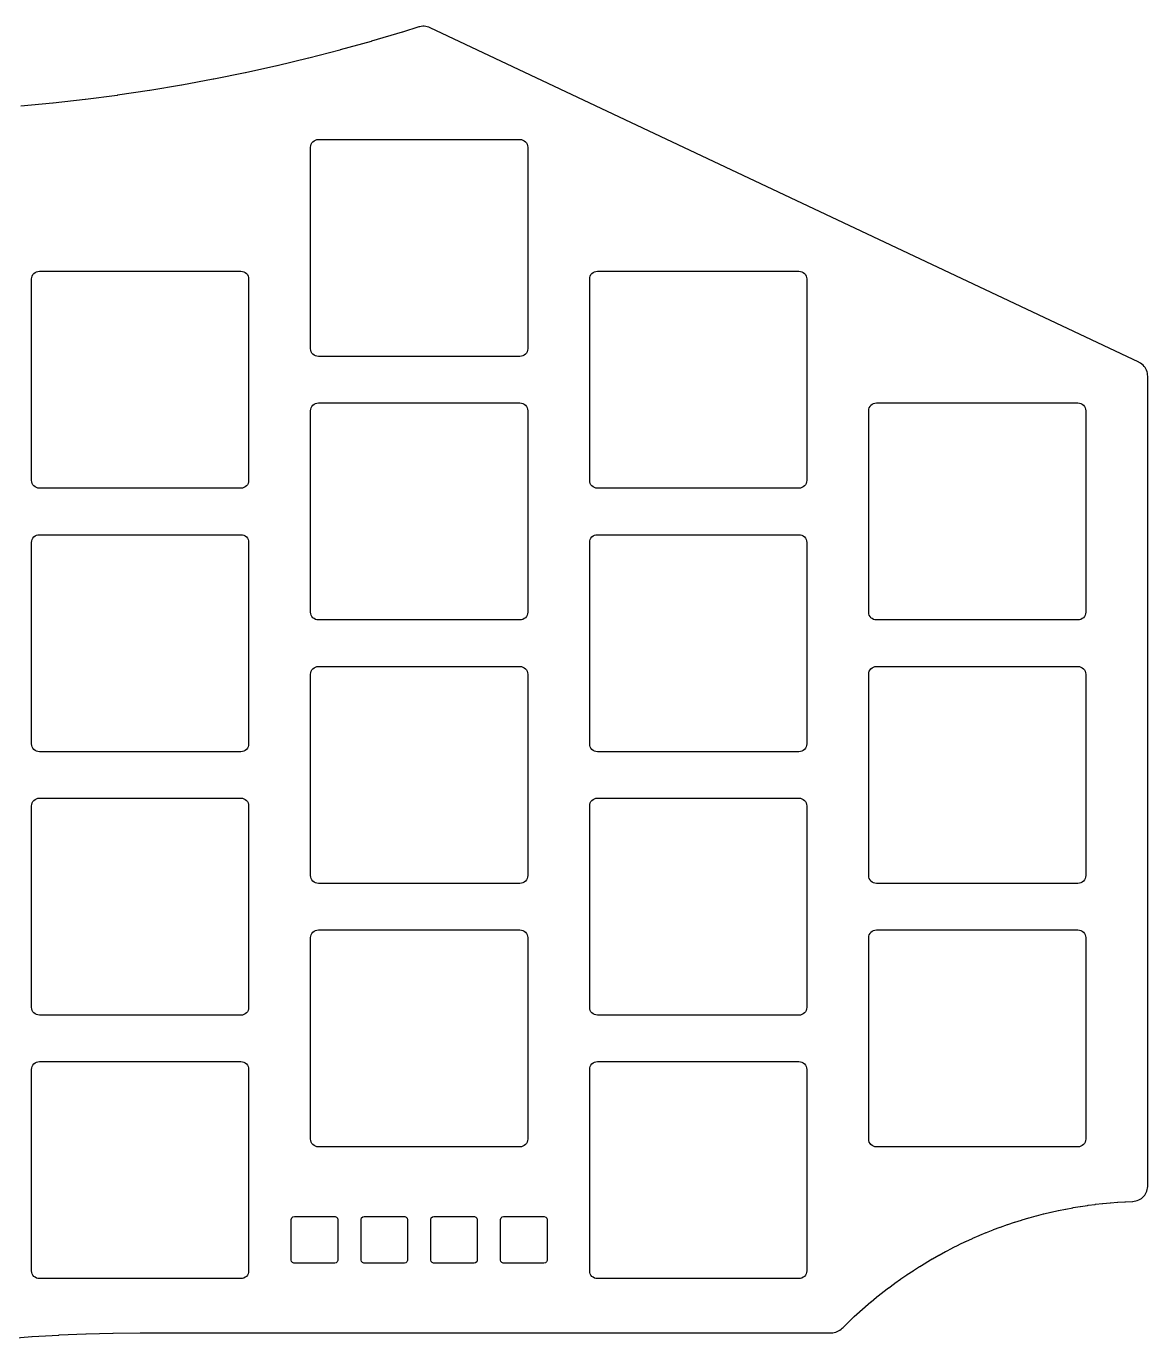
# Model space of a CAD drawing. Header units: millimetres. Extents: x -15 to 121, y -73 to 30.
# Drawn here: x 49 to 121.4, y -54.8 to 29.8 of the extents above; entities that cross this region are included whole.
import ezdxf

# ---------------------------------------------------------------- set-up
doc = ezdxf.new("R2010")
doc.units = ezdxf.units.MM
for name, color, linetype in [('Polyline', 7, 'CONTINUOUS'), ('Polyline001', 7, 'CONTINUOUS'), ('Polyline002', 7, 'CONTINUOUS'), ('Polyline003', 7, 'CONTINUOUS'), ('Polyline004', 7, 'CONTINUOUS'), ('Polyline005', 7, 'CONTINUOUS'), ('Polyline007', 7, 'CONTINUOUS'), ('Polyline008', 7, 'CONTINUOUS'), ('Polyline009', 7, 'CONTINUOUS'), ('Polyline010', 7, 'CONTINUOUS'), ('Polyline012', 7, 'CONTINUOUS'), ('Polyline013', 7, 'CONTINUOUS'), ('Polyline014', 7, 'CONTINUOUS'), ('Polyline015', 7, 'CONTINUOUS'), ('Polyline017', 7, 'CONTINUOUS'), ('Polyline018', 7, 'CONTINUOUS'), ('Polyline020', 7, 'CONTINUOUS'), ('Polyline021', 7, 'CONTINUOUS'), ('Polyline023', 7, 'CONTINUOUS'), ('Polyline024', 7, 'CONTINUOUS')]:
    doc.layers.add(name, color=color, linetype=linetype)

msp = doc.modelspace()

# ---------------------------------------------------------------- linework, layer by layer
at = {"layer": 'Polyline'}
for p, q in [((74.338, 29.794), (73.285, 29.462)), ((74.385, 29.807), (74.338, 29.794)), ((74.482, 29.828), (74.385, 29.807)), ((74.582, 29.838), (74.482, 29.828)), ((74.681, 29.839), (74.582, 29.838)), ((74.781, 29.83), (74.681, 29.839)), ((74.878, 29.811), (74.781, 29.83)), ((74.974, 29.782), (74.878, 29.811)), ((75.066, 29.744), (74.974, 29.782)), ((120.779, 8.158), (75.066, 29.744)), ((71.252, 28.859), (69.259, 28.307)), ((71.277, 28.867), (71.252, 28.859)), ((73.26, 29.454), (71.277, 28.867)), ((73.285, 29.462), (73.26, 29.454)), ((69.234, 28.3), (67.232, 27.782)), ((69.259, 28.307), (69.234, 28.3)), ((65.17, 27.287), (63.15, 26.839)), ((65.195, 27.293), (65.17, 27.287)), ((67.206, 27.776), (65.195, 27.293)), ((67.232, 27.782), (67.206, 27.776)), ((61.073, 26.417), (59.039, 26.04)), ((61.098, 26.422), (61.073, 26.417)), ((63.125, 26.834), (61.098, 26.422)), ((63.15, 26.839), (63.125, 26.834)), ((56.948, 25.69), (54.902, 25.384)), ((56.973, 25.694), (56.948, 25.69)), ((59.013, 26.035), (56.973, 25.694)), ((59.039, 26.04), (59.013, 26.035)), ((50.719, 24.87), (48.66, 24.672)), ((50.745, 24.873), (50.719, 24.87)), ((52.8, 25.107), (50.745, 24.873)), ((52.826, 25.11), (52.8, 25.107)), ((54.876, 25.38), (52.826, 25.11)), ((54.902, 25.384), (54.876, 25.38)), ((120.808, 8.143), (120.779, 8.158)), ((120.895, 8.093), (120.808, 8.143)), ((120.976, 8.035), (120.895, 8.093)), ((121.05, 7.969), (120.976, 8.035)), ((121.118, 7.896), (121.05, 7.969)), ((121.178, 7.817), (121.118, 7.896)), ((121.23, 7.732), (121.178, 7.817)), ((121.273, 7.642), (121.23, 7.732)), ((121.308, 7.548), (121.273, 7.642)), ((121.332, 7.452), (121.308, 7.548)), ((121.347, 7.353), (121.332, 7.452)), ((121.352, 7.253), (121.347, 7.353)), ((121.352, -44.985), (121.352, 7.253)), ((120.944, -45.791), (121.021, -45.728)), ((121.021, -45.728), (121.092, -45.657)), ((121.092, -45.657), (121.155, -45.58)), ((121.155, -45.58), (121.211, -45.497)), ((121.211, -45.497), (121.257, -45.409)), ((121.257, -45.409), (121.295, -45.317)), ((121.295, -45.317), (121.324, -45.222)), ((121.324, -45.222), (121.343, -45.124)), ((121.343, -45.124), (121.352, -45.025)), ((121.352, -45.025), (121.352, -44.985)), ((115.116, -46.676), (115.564, -46.577)), ((115.564, -46.577), (115.589, -46.572)), ((115.589, -46.572), (116.039, -46.48)), ((116.039, -46.48), (116.064, -46.475)), ((116.064, -46.475), (116.515, -46.391)), ((116.515, -46.391), (116.541, -46.387)), ((116.541, -46.387), (116.993, -46.311)), ((116.993, -46.311), (117.019, -46.307)), ((117.019, -46.307), (117.473, -46.239)), ((117.473, -46.239), (117.499, -46.236)), ((117.499, -46.236), (117.954, -46.176)), ((117.954, -46.176), (117.98, -46.173)), ((117.98, -46.173), (118.436, -46.121)), ((118.436, -46.121), (118.461, -46.118)), ((118.461, -46.118), (118.918, -46.074)), ((118.918, -46.074), (118.944, -46.072)), ((118.944, -46.072), (119.402, -46.036)), ((119.402, -46.036), (119.427, -46.034)), ((119.427, -46.034), (119.885, -46.006)), ((119.885, -46.006), (119.911, -46.005)), ((119.911, -46.005), (120.37, -45.985)), ((120.37, -45.985), (120.387, -45.984)), ((120.387, -45.984), (120.486, -45.975)), ((120.486, -45.975), (120.584, -45.957)), ((120.584, -45.957), (120.68, -45.929)), ((120.68, -45.929), (120.773, -45.892)), ((120.773, -45.892), (120.861, -45.846)), ((120.861, -45.846), (120.944, -45.791)), ((112.32, -47.476), (112.755, -47.331)), ((112.755, -47.331), (112.78, -47.323)), ((112.78, -47.323), (113.217, -47.185)), ((113.217, -47.185), (113.242, -47.177)), ((113.242, -47.177), (113.682, -47.047)), ((113.682, -47.047), (113.708, -47.04)), ((113.708, -47.04), (114.15, -46.917)), ((114.15, -46.917), (114.175, -46.91)), ((114.175, -46.91), (114.619, -46.796)), ((114.619, -46.796), (114.644, -46.789)), ((114.644, -46.789), (115.09, -46.682)), ((115.09, -46.682), (115.116, -46.676)), ((110.065, -48.363), (110.486, -48.181)), ((110.486, -48.181), (110.51, -48.17)), ((110.51, -48.17), (110.934, -47.995)), ((110.934, -47.995), (110.958, -47.985)), ((110.958, -47.985), (111.384, -47.817)), ((111.384, -47.817), (111.409, -47.807)), ((111.409, -47.807), (111.839, -47.647)), ((111.839, -47.647), (111.863, -47.638)), ((111.863, -47.638), (112.295, -47.485)), ((112.295, -47.485), (112.32, -47.476)), ((108.322, -49.213), (108.728, -49.001)), ((108.728, -49.001), (108.752, -48.989)), ((108.752, -48.989), (109.162, -48.784)), ((109.162, -48.784), (109.186, -48.773)), ((109.186, -48.773), (109.6, -48.576)), ((109.6, -48.576), (109.624, -48.564)), ((109.624, -48.564), (110.041, -48.374)), ((110.041, -48.374), (110.065, -48.363)), ((106.643, -50.181), (107.033, -49.942)), ((107.033, -49.942), (107.055, -49.928)), ((107.055, -49.928), (107.451, -49.696)), ((107.451, -49.696), (107.473, -49.682)), ((107.473, -49.682), (107.873, -49.457)), ((107.873, -49.457), (107.895, -49.444)), ((107.895, -49.444), (108.299, -49.225)), ((108.299, -49.225), (108.322, -49.213)), ((105.429, -50.983), (105.807, -50.724)), ((105.807, -50.724), (105.829, -50.709)), ((105.829, -50.709), (106.211, -50.456)), ((106.211, -50.456), (106.234, -50.442)), ((106.234, -50.442), (106.62, -50.195)), ((106.62, -50.195), (106.643, -50.181)), ((104.259, -51.848), (104.624, -51.569)), ((104.624, -51.569), (104.645, -51.553)), ((104.645, -51.553), (105.013, -51.28)), ((105.013, -51.28), (105.035, -51.265)), ((105.035, -51.265), (105.408, -50.999)), ((105.408, -50.999), (105.429, -50.983)), ((103.137, -52.773), (103.486, -52.475)), ((103.486, -52.475), (103.506, -52.458)), ((103.506, -52.458), (103.859, -52.166)), ((103.859, -52.166), (103.88, -52.15)), ((103.88, -52.15), (104.239, -51.864)), ((104.239, -51.864), (104.259, -51.848)), ((102.416, -53.421), (102.754, -53.111)), ((102.754, -53.111), (102.774, -53.094)), ((102.774, -53.094), (103.118, -52.79)), ((103.118, -52.79), (103.137, -52.773)), ((101.576, -54.233), (101.646, -54.168)), ((101.646, -54.168), (101.7, -54.113)), ((101.7, -54.113), (101.718, -54.094)), ((101.718, -54.094), (102.046, -53.773)), ((102.046, -53.773), (102.064, -53.755)), ((102.064, -53.755), (102.397, -53.439)), ((102.397, -53.439), (102.416, -53.421)), ((47.65, -54.847), (49.363, -54.712)), ((49.363, -54.712), (49.39, -54.71)), ((49.39, -54.71), (51.105, -54.605)), ((51.105, -54.605), (51.132, -54.604)), ((51.132, -54.604), (52.849, -54.529)), ((52.849, -54.529), (52.875, -54.528)), ((52.875, -54.528), (54.594, -54.483)), ((54.594, -54.483), (54.62, -54.482)), ((54.62, -54.482), (56.345, -54.467)), ((56.345, -54.467), (56.359, -54.467)), ((56.359, -54.467), (100.932, -54.467)), ((100.932, -54.467), (101.032, -54.462)), ((101.032, -54.462), (101.131, -54.447)), ((101.131, -54.447), (101.228, -54.423)), ((101.228, -54.423), (101.321, -54.389)), ((101.321, -54.389), (101.411, -54.345)), ((101.411, -54.345), (101.496, -54.293)), ((101.496, -54.293), (101.576, -54.233))]:
    msp.add_line(p, q, dxfattribs=at)
at = {"layer": 'Polyline001'}
for p, q in [((67.352, 22.033), (67.362, 22.13)), ((67.352, 9.033), (67.352, 22.033)), ((67.362, 22.13), (67.39, 22.224)), ((67.39, 22.224), (67.436, 22.311)), ((67.436, 22.311), (67.498, 22.386)), ((67.498, 22.386), (67.574, 22.449)), ((67.574, 22.449), (67.661, 22.495)), ((67.661, 22.495), (67.755, 22.523)), ((67.755, 22.523), (67.852, 22.533)), ((67.852, 22.533), (80.852, 22.533)), ((80.852, 22.533), (80.95, 22.523)), ((80.95, 22.523), (81.043, 22.495)), ((81.043, 22.495), (81.13, 22.449)), ((81.13, 22.449), (81.206, 22.386)), ((81.206, 22.386), (81.268, 22.311)), ((81.268, 22.311), (81.314, 22.224)), ((81.314, 22.224), (81.342, 22.13)), ((81.342, 22.13), (81.352, 22.033)), ((81.352, 22.033), (81.352, 9.033)), ((67.362, 8.935), (67.352, 9.033)), ((67.39, 8.842), (67.362, 8.935)), ((67.436, 8.755), (67.39, 8.842)), ((67.499, 8.679), (67.436, 8.755)), ((67.574, 8.617), (67.499, 8.679)), ((67.661, 8.571), (67.574, 8.617)), ((67.755, 8.543), (67.661, 8.571)), ((67.852, 8.533), (67.755, 8.543)), ((80.852, 8.533), (67.852, 8.533)), ((80.95, 8.542), (80.852, 8.533)), ((81.043, 8.571), (80.95, 8.542)), ((81.13, 8.617), (81.043, 8.571)), ((81.206, 8.679), (81.13, 8.617)), ((81.268, 8.755), (81.206, 8.679)), ((81.314, 8.842), (81.268, 8.755)), ((81.342, 8.935), (81.314, 8.842)), ((81.352, 9.033), (81.342, 8.935))]:
    msp.add_line(p, q, dxfattribs=at)
at = {"layer": 'Polyline002'}
for p, q in [((85.352, 13.533), (85.362, 13.63)), ((85.362, 13.63), (85.39, 13.724)), ((85.39, 13.724), (85.436, 13.811)), ((85.436, 13.811), (85.499, 13.886)), ((85.499, 13.886), (85.574, 13.949)), ((85.574, 13.949), (85.661, 13.995)), ((85.661, 13.995), (85.754, 14.023)), ((85.754, 14.023), (85.852, 14.033)), ((85.852, 14.033), (98.852, 14.033)), ((98.852, 14.033), (98.95, 14.023)), ((98.95, 14.023), (99.043, 13.995)), ((99.043, 13.995), (99.13, 13.949)), ((99.13, 13.949), (99.206, 13.886)), ((99.206, 13.886), (99.268, 13.811)), ((99.268, 13.811), (99.314, 13.724)), ((99.314, 13.724), (99.342, 13.63)), ((99.342, 13.63), (99.352, 13.533)), ((85.352, 0.533), (85.352, 13.533)), ((99.352, 13.533), (99.352, 0.533)), ((85.362, 0.435), (85.352, 0.533)), ((85.39, 0.342), (85.362, 0.435)), ((85.436, 0.255), (85.39, 0.342)), ((85.499, 0.179), (85.436, 0.255)), ((85.574, 0.117), (85.499, 0.179)), ((85.661, 0.071), (85.574, 0.117)), ((85.754, 0.042), (85.661, 0.071)), ((85.852, 0.033), (85.754, 0.042)), ((98.852, 0.033), (85.852, 0.033)), ((98.95, 0.043), (98.852, 0.033)), ((99.043, 0.071), (98.95, 0.043)), ((99.13, 0.117), (99.043, 0.071)), ((99.206, 0.179), (99.13, 0.117)), ((99.268, 0.255), (99.206, 0.179)), ((99.314, 0.342), (99.268, 0.255)), ((99.342, 0.435), (99.314, 0.342)), ((99.352, 0.533), (99.342, 0.435))]:
    msp.add_line(p, q, dxfattribs=at)
at = {"layer": 'Polyline003'}
for p, q in [((103.352, 5.033), (103.362, 5.13)), ((103.362, 5.13), (103.39, 5.224)), ((103.39, 5.224), (103.436, 5.311)), ((103.436, 5.311), (103.499, 5.386)), ((103.499, 5.386), (103.574, 5.449)), ((103.574, 5.449), (103.661, 5.495)), ((103.661, 5.495), (103.754, 5.523)), ((103.754, 5.523), (103.852, 5.533)), ((103.852, 5.533), (116.852, 5.533)), ((116.852, 5.533), (116.95, 5.523)), ((116.95, 5.523), (117.043, 5.495)), ((117.043, 5.495), (117.13, 5.449)), ((117.13, 5.449), (117.206, 5.386)), ((117.206, 5.386), (117.267, 5.311)), ((117.267, 5.311), (117.314, 5.224)), ((117.314, 5.224), (117.342, 5.131)), ((117.342, 5.131), (117.352, 5.033)), ((103.352, -7.967), (103.352, 5.033)), ((117.352, 5.033), (117.352, -7.967)), ((103.362, -8.065), (103.352, -7.967)), ((103.39, -8.158), (103.362, -8.065)), ((103.437, -8.245), (103.39, -8.158)), ((103.498, -8.321), (103.437, -8.245)), ((103.575, -8.383), (103.498, -8.321)), ((103.661, -8.429), (103.575, -8.383)), ((103.754, -8.457), (103.661, -8.429)), ((103.852, -8.467), (103.754, -8.457)), ((116.852, -8.467), (103.852, -8.467)), ((116.95, -8.458), (116.852, -8.467)), ((117.044, -8.429), (116.95, -8.458)), ((117.129, -8.383), (117.044, -8.429)), ((117.205, -8.321), (117.129, -8.383)), ((117.268, -8.245), (117.205, -8.321)), ((117.314, -8.158), (117.268, -8.245)), ((117.342, -8.065), (117.314, -8.158)), ((117.352, -7.967), (117.342, -8.065))]:
    msp.add_line(p, q, dxfattribs=at)
at = {"layer": 'Polyline004'}
for p, q in [((49.352, 13.533), (49.362, 13.63)), ((49.362, 13.63), (49.39, 13.724)), ((49.39, 13.724), (49.436, 13.811)), ((49.436, 13.811), (49.498, 13.886)), ((49.498, 13.886), (49.574, 13.949)), ((49.574, 13.949), (49.661, 13.995)), ((49.661, 13.995), (49.755, 14.023)), ((49.755, 14.023), (49.852, 14.033)), ((49.852, 14.033), (62.852, 14.033)), ((62.852, 14.033), (62.95, 14.023)), ((62.95, 14.023), (63.043, 13.995)), ((63.043, 13.995), (63.13, 13.949)), ((63.13, 13.949), (63.206, 13.886)), ((63.206, 13.886), (63.268, 13.811)), ((63.268, 13.811), (63.314, 13.724)), ((63.314, 13.724), (63.342, 13.63)), ((63.342, 13.63), (63.352, 13.533)), ((49.352, 0.533), (49.352, 13.533)), ((63.352, 13.533), (63.352, 0.533)), ((49.362, 0.435), (49.352, 0.533)), ((49.39, 0.342), (49.362, 0.435)), ((49.436, 0.255), (49.39, 0.342)), ((49.499, 0.179), (49.436, 0.255)), ((49.574, 0.117), (49.499, 0.179)), ((49.661, 0.071), (49.574, 0.117)), ((49.755, 0.043), (49.661, 0.071)), ((49.852, 0.033), (49.755, 0.043)), ((62.852, 0.033), (49.852, 0.033)), ((62.95, 0.042), (62.852, 0.033)), ((63.043, 0.071), (62.95, 0.042)), ((63.13, 0.117), (63.043, 0.071)), ((63.206, 0.179), (63.13, 0.117)), ((63.268, 0.255), (63.206, 0.179)), ((63.314, 0.342), (63.268, 0.255)), ((63.342, 0.435), (63.314, 0.342)), ((63.352, 0.533), (63.342, 0.435))]:
    msp.add_line(p, q, dxfattribs=at)
at = {"layer": 'Polyline005'}
for p, q in [((67.352, 5.033), (67.362, 5.13)), ((67.362, 5.13), (67.39, 5.224)), ((67.39, 5.224), (67.436, 5.311)), ((67.436, 5.311), (67.498, 5.386)), ((67.498, 5.386), (67.574, 5.449)), ((67.574, 5.449), (67.661, 5.495)), ((67.661, 5.495), (67.754, 5.523)), ((67.754, 5.523), (67.852, 5.533)), ((67.852, 5.533), (80.852, 5.533)), ((80.852, 5.533), (80.95, 5.523)), ((80.95, 5.523), (81.043, 5.495)), ((81.043, 5.495), (81.13, 5.449)), ((81.13, 5.449), (81.206, 5.386)), ((81.206, 5.386), (81.268, 5.311)), ((81.268, 5.311), (81.314, 5.224)), ((81.314, 5.224), (81.342, 5.13)), ((81.342, 5.13), (81.352, 5.033)), ((67.352, -7.967), (67.352, 5.033)), ((81.352, 5.033), (81.352, -7.967)), ((67.362, -8.065), (67.352, -7.967)), ((67.39, -8.158), (67.362, -8.065)), ((67.436, -8.245), (67.39, -8.158)), ((67.499, -8.321), (67.436, -8.245)), ((67.574, -8.383), (67.499, -8.321)), ((67.661, -8.429), (67.574, -8.383)), ((67.755, -8.458), (67.661, -8.429)), ((67.852, -8.467), (67.755, -8.458)), ((80.852, -8.467), (67.852, -8.467)), ((80.95, -8.457), (80.852, -8.467)), ((81.043, -8.429), (80.95, -8.457)), ((81.13, -8.383), (81.043, -8.429)), ((81.206, -8.321), (81.13, -8.383)), ((81.268, -8.245), (81.206, -8.321)), ((81.314, -8.159), (81.268, -8.245)), ((81.342, -8.065), (81.314, -8.159)), ((81.352, -7.967), (81.342, -8.065))]:
    msp.add_line(p, q, dxfattribs=at)
at = {"layer": 'Polyline007'}
for p, q in [((85.352, -3.467), (85.362, -3.37)), ((85.362, -3.37), (85.39, -3.276)), ((85.39, -3.276), (85.436, -3.189)), ((85.436, -3.189), (85.499, -3.114)), ((85.499, -3.114), (85.574, -3.051)), ((85.574, -3.051), (85.661, -3.005)), ((85.661, -3.005), (85.754, -2.977)), ((85.754, -2.977), (85.852, -2.967)), ((85.852, -2.967), (98.852, -2.967)), ((98.852, -2.967), (98.95, -2.977)), ((98.95, -2.977), (99.043, -3.005)), ((99.043, -3.005), (99.13, -3.051)), ((99.13, -3.051), (99.206, -3.114)), ((99.206, -3.114), (99.268, -3.189)), ((99.268, -3.189), (99.314, -3.276)), ((99.314, -3.276), (99.343, -3.37)), ((99.343, -3.37), (99.352, -3.467)), ((85.352, -16.467), (85.352, -3.467)), ((99.352, -3.467), (99.352, -16.467)), ((85.362, -16.565), (85.352, -16.467)), ((85.39, -16.658), (85.362, -16.565)), ((85.436, -16.745), (85.39, -16.658)), ((85.498, -16.821), (85.436, -16.745)), ((85.574, -16.883), (85.498, -16.821)), ((85.661, -16.929), (85.574, -16.883)), ((85.754, -16.958), (85.661, -16.929)), ((99.043, -16.929), (98.95, -16.958)), ((99.13, -16.883), (99.043, -16.929)), ((99.206, -16.821), (99.13, -16.883)), ((99.268, -16.745), (99.206, -16.821)), ((99.314, -16.658), (99.268, -16.745)), ((99.343, -16.565), (99.314, -16.658)), ((99.352, -16.467), (99.343, -16.565)), ((85.852, -16.967), (85.754, -16.958)), ((98.852, -16.967), (85.852, -16.967)), ((98.95, -16.958), (98.852, -16.967))]:
    msp.add_line(p, q, dxfattribs=at)
at = {"layer": 'Polyline008'}
for p, q in [((103.362, -11.87), (103.39, -11.776)), ((103.39, -11.776), (103.436, -11.689)), ((103.436, -11.689), (103.499, -11.614)), ((103.499, -11.614), (103.574, -11.551)), ((103.574, -11.551), (103.66, -11.505)), ((103.66, -11.505), (103.755, -11.477)), ((103.755, -11.477), (103.852, -11.467)), ((103.852, -11.467), (116.852, -11.467)), ((116.852, -11.467), (116.95, -11.477)), ((116.95, -11.477), (117.043, -11.505)), ((117.043, -11.505), (117.129, -11.551)), ((117.129, -11.551), (117.206, -11.614)), ((117.206, -11.614), (117.267, -11.689)), ((117.267, -11.689), (117.314, -11.776)), ((117.314, -11.776), (117.342, -11.87)), ((103.352, -11.967), (103.362, -11.87)), ((103.352, -24.967), (103.352, -11.967)), ((117.342, -11.87), (117.352, -11.967)), ((117.352, -11.967), (117.352, -24.967)), ((103.362, -25.065), (103.352, -24.967)), ((103.39, -25.159), (103.362, -25.065)), ((103.437, -25.245), (103.39, -25.159)), ((103.498, -25.321), (103.437, -25.245)), ((103.575, -25.383), (103.498, -25.321)), ((103.661, -25.429), (103.575, -25.383)), ((117.13, -25.383), (117.044, -25.429)), ((117.205, -25.321), (117.13, -25.383)), ((117.268, -25.245), (117.205, -25.321)), ((117.314, -25.158), (117.268, -25.245)), ((117.342, -25.065), (117.314, -25.158)), ((117.352, -24.967), (117.342, -25.065)), ((103.754, -25.458), (103.661, -25.429)), ((103.852, -25.467), (103.754, -25.458)), ((116.852, -25.467), (103.852, -25.467)), ((116.95, -25.458), (116.852, -25.467)), ((117.044, -25.429), (116.95, -25.458))]:
    msp.add_line(p, q, dxfattribs=at)
at = {"layer": 'Polyline009'}
for p, q in [((49.352, -3.467), (49.362, -3.37)), ((49.362, -3.37), (49.39, -3.276)), ((49.39, -3.276), (49.436, -3.189)), ((49.436, -3.189), (49.498, -3.114)), ((49.498, -3.114), (49.574, -3.051)), ((49.574, -3.051), (49.661, -3.005)), ((49.661, -3.005), (49.754, -2.977)), ((49.754, -2.977), (49.852, -2.967)), ((49.852, -2.967), (62.852, -2.967)), ((62.852, -2.967), (62.95, -2.977)), ((62.95, -2.977), (63.043, -3.005)), ((63.043, -3.005), (63.13, -3.051)), ((63.13, -3.051), (63.206, -3.114)), ((63.206, -3.114), (63.268, -3.189)), ((63.268, -3.189), (63.314, -3.276)), ((63.314, -3.276), (63.342, -3.37)), ((63.342, -3.37), (63.352, -3.467)), ((49.352, -16.467), (49.352, -3.467)), ((63.352, -3.467), (63.352, -16.467)), ((49.362, -16.565), (49.352, -16.467)), ((49.39, -16.658), (49.362, -16.565)), ((49.436, -16.745), (49.39, -16.658)), ((49.499, -16.821), (49.436, -16.745)), ((49.574, -16.883), (49.499, -16.821)), ((49.661, -16.929), (49.574, -16.883)), ((49.755, -16.958), (49.661, -16.929)), ((63.043, -16.929), (62.95, -16.958)), ((63.13, -16.883), (63.043, -16.929)), ((63.206, -16.821), (63.13, -16.883)), ((63.268, -16.745), (63.206, -16.821)), ((63.314, -16.658), (63.268, -16.745)), ((63.342, -16.565), (63.314, -16.658)), ((63.352, -16.467), (63.342, -16.565)), ((49.852, -16.967), (49.755, -16.958)), ((62.852, -16.967), (49.852, -16.967)), ((62.95, -16.958), (62.852, -16.967))]:
    msp.add_line(p, q, dxfattribs=at)
at = {"layer": 'Polyline010'}
for p, q in [((67.362, -11.87), (67.39, -11.776)), ((67.39, -11.776), (67.436, -11.689)), ((67.436, -11.689), (67.499, -11.614)), ((67.499, -11.614), (67.574, -11.551)), ((67.574, -11.551), (67.661, -11.505)), ((67.661, -11.505), (67.754, -11.477)), ((67.754, -11.477), (67.852, -11.467)), ((67.852, -11.467), (80.852, -11.467)), ((80.852, -11.467), (80.95, -11.477)), ((80.95, -11.477), (81.043, -11.505)), ((81.043, -11.505), (81.13, -11.551)), ((81.13, -11.551), (81.206, -11.614)), ((81.206, -11.614), (81.268, -11.689)), ((81.268, -11.689), (81.314, -11.776)), ((81.314, -11.776), (81.342, -11.87)), ((67.352, -11.967), (67.362, -11.87)), ((67.352, -24.967), (67.352, -11.967)), ((81.342, -11.87), (81.352, -11.967)), ((81.352, -11.967), (81.352, -24.967)), ((67.362, -25.065), (67.352, -24.967)), ((67.39, -25.158), (67.362, -25.065)), ((67.436, -25.245), (67.39, -25.158)), ((67.498, -25.321), (67.436, -25.245)), ((67.574, -25.383), (67.498, -25.321)), ((67.661, -25.429), (67.574, -25.383)), ((81.13, -25.383), (81.043, -25.429)), ((81.206, -25.321), (81.13, -25.383)), ((81.268, -25.245), (81.206, -25.321)), ((81.314, -25.158), (81.268, -25.245)), ((81.342, -25.065), (81.314, -25.158)), ((81.352, -24.967), (81.342, -25.065)), ((67.754, -25.458), (67.661, -25.429)), ((67.852, -25.467), (67.754, -25.458)), ((80.852, -25.467), (67.852, -25.467)), ((80.95, -25.458), (80.852, -25.467)), ((81.043, -25.429), (80.95, -25.458))]:
    msp.add_line(p, q, dxfattribs=at)
at = {"layer": 'Polyline012'}
for p, q in [((85.362, -20.37), (85.39, -20.276)), ((85.39, -20.276), (85.436, -20.189)), ((85.436, -20.189), (85.499, -20.114)), ((85.499, -20.114), (85.574, -20.051)), ((85.574, -20.051), (85.661, -20.005)), ((85.661, -20.005), (85.755, -19.977)), ((85.755, -19.977), (85.852, -19.967)), ((85.852, -19.967), (98.852, -19.967)), ((98.852, -19.967), (98.949, -19.977)), ((98.949, -19.977), (99.043, -20.005)), ((99.043, -20.005), (99.13, -20.051)), ((99.13, -20.051), (99.206, -20.114)), ((99.206, -20.114), (99.268, -20.189)), ((99.268, -20.189), (99.314, -20.276)), ((99.314, -20.276), (99.342, -20.369)), ((85.352, -20.467), (85.362, -20.37)), ((85.352, -33.467), (85.352, -20.467)), ((99.342, -20.369), (99.352, -20.467)), ((99.352, -20.467), (99.352, -33.467)), ((85.362, -33.565), (85.352, -33.467)), ((85.39, -33.658), (85.362, -33.565)), ((85.436, -33.745), (85.39, -33.658)), ((85.499, -33.821), (85.436, -33.745)), ((85.574, -33.883), (85.499, -33.821)), ((99.206, -33.821), (99.13, -33.883)), ((99.268, -33.745), (99.206, -33.821)), ((99.314, -33.658), (99.268, -33.745)), ((99.343, -33.565), (99.314, -33.658)), ((99.352, -33.467), (99.343, -33.565)), ((85.661, -33.929), (85.574, -33.883)), ((85.755, -33.957), (85.661, -33.929)), ((85.852, -33.967), (85.755, -33.957)), ((98.852, -33.967), (85.852, -33.967)), ((98.95, -33.958), (98.852, -33.967)), ((99.043, -33.929), (98.95, -33.958)), ((99.13, -33.883), (99.043, -33.929))]:
    msp.add_line(p, q, dxfattribs=at)
at = {"layer": 'Polyline013'}
for p, q in [((103.362, -28.87), (103.39, -28.776)), ((103.39, -28.776), (103.436, -28.689)), ((103.436, -28.689), (103.499, -28.614)), ((103.499, -28.614), (103.575, -28.551)), ((103.575, -28.551), (103.66, -28.505)), ((103.66, -28.505), (103.754, -28.477)), ((103.754, -28.477), (103.852, -28.467)), ((103.852, -28.467), (116.852, -28.467)), ((116.852, -28.467), (116.95, -28.477)), ((116.95, -28.477), (117.043, -28.505)), ((117.043, -28.505), (117.129, -28.551)), ((117.129, -28.551), (117.206, -28.614)), ((117.206, -28.614), (117.267, -28.689)), ((117.267, -28.689), (117.314, -28.776)), ((117.314, -28.776), (117.342, -28.87)), ((103.352, -28.967), (103.362, -28.87)), ((103.352, -41.967), (103.352, -28.967)), ((117.342, -28.87), (117.352, -28.967)), ((117.352, -28.967), (117.352, -41.967)), ((103.362, -42.065), (103.352, -41.967)), ((103.391, -42.159), (103.362, -42.065)), ((103.437, -42.245), (103.391, -42.159)), ((103.498, -42.321), (103.437, -42.245)), ((103.575, -42.383), (103.498, -42.321)), ((117.205, -42.321), (117.13, -42.383)), ((117.268, -42.245), (117.205, -42.321)), ((117.314, -42.159), (117.268, -42.245)), ((117.342, -42.065), (117.314, -42.159)), ((117.352, -41.967), (117.342, -42.065)), ((103.661, -42.429), (103.575, -42.383)), ((103.755, -42.458), (103.661, -42.429)), ((103.852, -42.467), (103.755, -42.458)), ((116.852, -42.467), (103.852, -42.467)), ((116.949, -42.457), (116.852, -42.467)), ((117.044, -42.429), (116.949, -42.457)), ((117.13, -42.383), (117.044, -42.429))]:
    msp.add_line(p, q, dxfattribs=at)
at = {"layer": 'Polyline014'}
for p, q in [((49.362, -20.37), (49.39, -20.276)), ((49.39, -20.276), (49.436, -20.189)), ((49.436, -20.189), (49.499, -20.114)), ((49.499, -20.114), (49.574, -20.051)), ((49.574, -20.051), (49.661, -20.005)), ((49.661, -20.005), (49.754, -19.977)), ((49.754, -19.977), (49.852, -19.967)), ((49.852, -19.967), (62.852, -19.967)), ((62.852, -19.967), (62.95, -19.977)), ((62.95, -19.977), (63.043, -20.005)), ((63.043, -20.005), (63.13, -20.051)), ((63.13, -20.051), (63.206, -20.114)), ((63.206, -20.114), (63.268, -20.189)), ((63.268, -20.189), (63.314, -20.276)), ((63.314, -20.276), (63.343, -20.37)), ((49.352, -20.467), (49.362, -20.37)), ((49.352, -33.467), (49.352, -20.467)), ((63.343, -20.37), (63.352, -20.467)), ((63.352, -20.467), (63.352, -33.467)), ((49.362, -33.565), (49.352, -33.467)), ((49.39, -33.659), (49.362, -33.565)), ((49.436, -33.745), (49.39, -33.659)), ((49.498, -33.821), (49.436, -33.745)), ((49.574, -33.883), (49.498, -33.821)), ((63.206, -33.821), (63.13, -33.883)), ((63.268, -33.745), (63.206, -33.821)), ((63.314, -33.658), (63.268, -33.745)), ((63.342, -33.565), (63.314, -33.658)), ((63.352, -33.467), (63.342, -33.565)), ((49.661, -33.929), (49.574, -33.883)), ((49.754, -33.957), (49.661, -33.929)), ((49.852, -33.967), (49.754, -33.957)), ((62.852, -33.967), (49.852, -33.967)), ((62.95, -33.958), (62.852, -33.967)), ((63.043, -33.929), (62.95, -33.958)), ((63.13, -33.883), (63.043, -33.929))]:
    msp.add_line(p, q, dxfattribs=at)
at = {"layer": 'Polyline015'}
for p, q in [((67.362, -28.87), (67.39, -28.776)), ((67.39, -28.776), (67.436, -28.689)), ((67.436, -28.689), (67.499, -28.614)), ((67.499, -28.614), (67.574, -28.551)), ((67.574, -28.551), (67.661, -28.505)), ((67.661, -28.505), (67.755, -28.477)), ((67.755, -28.477), (67.852, -28.467)), ((67.852, -28.467), (80.852, -28.467)), ((80.852, -28.467), (80.95, -28.477)), ((80.95, -28.477), (81.043, -28.505)), ((81.043, -28.505), (81.13, -28.551)), ((81.13, -28.551), (81.206, -28.614)), ((81.206, -28.614), (81.268, -28.689)), ((81.268, -28.689), (81.314, -28.776)), ((81.314, -28.776), (81.342, -28.87)), ((67.352, -28.967), (67.362, -28.87)), ((67.352, -41.967), (67.352, -28.967)), ((81.342, -28.87), (81.352, -28.967)), ((81.352, -28.967), (81.352, -41.967)), ((67.362, -42.065), (67.352, -41.967)), ((67.39, -42.158), (67.362, -42.065)), ((67.436, -42.245), (67.39, -42.158)), ((67.499, -42.321), (67.436, -42.245)), ((67.574, -42.383), (67.499, -42.321)), ((81.206, -42.321), (81.13, -42.383)), ((81.268, -42.245), (81.206, -42.321)), ((81.314, -42.158), (81.268, -42.245)), ((81.342, -42.065), (81.314, -42.158)), ((81.352, -41.967), (81.342, -42.065)), ((67.661, -42.429), (67.574, -42.383)), ((67.755, -42.458), (67.661, -42.429)), ((67.852, -42.467), (67.755, -42.458)), ((80.852, -42.467), (67.852, -42.467)), ((80.95, -42.457), (80.852, -42.467)), ((81.043, -42.429), (80.95, -42.457)), ((81.13, -42.383), (81.043, -42.429))]:
    msp.add_line(p, q, dxfattribs=at)
at = {"layer": 'Polyline017'}
for p, q in [((85.39, -37.276), (85.436, -37.189)), ((85.436, -37.189), (85.498, -37.114)), ((85.498, -37.114), (85.574, -37.051)), ((85.574, -37.051), (85.661, -37.005)), ((85.661, -37.005), (85.755, -36.977)), ((85.755, -36.977), (85.852, -36.967)), ((85.852, -36.967), (98.852, -36.967)), ((98.852, -36.967), (98.949, -36.977)), ((98.949, -36.977), (99.043, -37.005)), ((99.043, -37.005), (99.13, -37.051)), ((99.13, -37.051), (99.206, -37.114)), ((99.206, -37.114), (99.268, -37.189)), ((99.268, -37.189), (99.314, -37.276)), ((85.352, -37.467), (85.362, -37.37)), ((85.352, -50.467), (85.352, -37.467)), ((85.362, -37.37), (85.39, -37.276)), ((99.314, -37.276), (99.342, -37.369)), ((99.342, -37.369), (99.352, -37.467)), ((99.352, -37.467), (99.352, -50.467)), ((85.362, -50.565), (85.352, -50.467)), ((85.39, -50.658), (85.362, -50.565)), ((85.436, -50.745), (85.39, -50.658)), ((85.499, -50.821), (85.436, -50.745)), ((99.268, -50.745), (99.206, -50.821)), ((99.314, -50.658), (99.268, -50.745)), ((99.343, -50.565), (99.314, -50.658)), ((99.352, -50.467), (99.343, -50.565)), ((85.574, -50.883), (85.499, -50.821)), ((85.661, -50.929), (85.574, -50.883)), ((85.755, -50.958), (85.661, -50.929)), ((85.852, -50.967), (85.755, -50.958)), ((98.852, -50.967), (85.852, -50.967)), ((98.95, -50.958), (98.852, -50.967)), ((99.043, -50.929), (98.95, -50.958)), ((99.13, -50.883), (99.043, -50.929)), ((99.206, -50.821), (99.13, -50.883))]:
    msp.add_line(p, q, dxfattribs=at)
at = {"layer": 'Polyline018'}
for p, q in [((49.39, -37.276), (49.436, -37.189)), ((49.436, -37.189), (49.499, -37.114)), ((49.499, -37.114), (49.574, -37.051)), ((49.574, -37.051), (49.661, -37.005)), ((49.661, -37.005), (49.755, -36.977)), ((49.755, -36.977), (49.852, -36.967)), ((49.852, -36.967), (62.852, -36.967)), ((62.852, -36.967), (62.95, -36.977)), ((62.95, -36.977), (63.043, -37.005)), ((63.043, -37.005), (63.13, -37.051)), ((63.13, -37.051), (63.206, -37.114)), ((63.206, -37.114), (63.268, -37.189)), ((63.268, -37.189), (63.314, -37.276)), ((49.352, -37.467), (49.362, -37.37)), ((49.352, -50.467), (49.352, -37.467)), ((49.362, -37.37), (49.39, -37.276)), ((63.314, -37.276), (63.342, -37.37)), ((63.342, -37.37), (63.352, -37.467)), ((63.352, -37.467), (63.352, -50.467)), ((49.362, -50.565), (49.352, -50.467)), ((49.39, -50.658), (49.362, -50.565)), ((49.436, -50.745), (49.39, -50.658)), ((49.499, -50.821), (49.436, -50.745)), ((63.268, -50.745), (63.206, -50.821)), ((63.314, -50.658), (63.268, -50.745)), ((63.342, -50.565), (63.314, -50.658)), ((63.352, -50.467), (63.342, -50.565)), ((49.574, -50.883), (49.499, -50.821)), ((49.661, -50.929), (49.574, -50.883)), ((49.755, -50.958), (49.661, -50.929)), ((49.852, -50.967), (49.755, -50.958)), ((62.852, -50.967), (49.852, -50.967)), ((62.95, -50.957), (62.852, -50.967)), ((63.043, -50.929), (62.95, -50.957)), ((63.13, -50.883), (63.043, -50.929)), ((63.206, -50.821), (63.13, -50.883))]:
    msp.add_line(p, q, dxfattribs=at)
at = {"layer": 'Polyline020'}
for p, q in [((79.602, -47.167), (79.604, -47.143)), ((79.602, -49.767), (79.602, -47.167)), ((79.604, -47.143), (79.637, -47.053)), ((79.637, -47.053), (79.709, -46.99)), ((79.709, -46.99), (79.802, -46.967)), ((79.802, -46.967), (82.402, -46.967)), ((82.402, -46.967), (82.426, -46.969)), ((82.426, -46.969), (82.516, -47.003)), ((82.516, -47.003), (82.579, -47.074)), ((82.579, -47.074), (82.602, -47.167)), ((82.602, -47.167), (82.602, -49.767)), ((79.625, -49.86), (79.602, -49.767)), ((79.688, -49.932), (79.625, -49.86)), ((79.778, -49.966), (79.688, -49.932)), ((82.495, -49.944), (82.402, -49.967)), ((82.567, -49.881), (82.495, -49.944)), ((82.601, -49.791), (82.567, -49.881)), ((82.602, -49.767), (82.601, -49.791)), ((79.802, -49.967), (79.778, -49.966)), ((82.402, -49.967), (79.802, -49.967))]:
    msp.add_line(p, q, dxfattribs=at)
at = {"layer": 'Polyline021'}
for p, q in [((75.102, -47.167), (75.103, -47.143)), ((75.102, -49.767), (75.102, -47.167)), ((75.103, -47.143), (75.137, -47.054)), ((75.137, -47.054), (75.209, -46.99)), ((75.209, -46.99), (75.302, -46.967)), ((75.302, -46.967), (77.902, -46.967)), ((77.902, -46.967), (77.926, -46.969)), ((77.926, -46.969), (78.016, -47.003)), ((78.016, -47.003), (78.079, -47.074)), ((78.079, -47.074), (78.102, -47.167)), ((78.102, -47.167), (78.102, -49.767)), ((75.125, -49.86), (75.102, -49.767)), ((75.189, -49.932), (75.125, -49.86)), ((75.278, -49.966), (75.189, -49.932)), ((77.995, -49.944), (77.902, -49.967)), ((78.067, -49.881), (77.995, -49.944)), ((78.101, -49.791), (78.067, -49.881)), ((78.102, -49.767), (78.101, -49.791)), ((75.302, -49.967), (75.278, -49.966)), ((77.902, -49.967), (75.302, -49.967))]:
    msp.add_line(p, q, dxfattribs=at)
at = {"layer": 'Polyline023'}
for p, q in [((70.602, -47.167), (70.604, -47.143)), ((70.602, -49.767), (70.602, -47.167)), ((70.604, -47.143), (70.637, -47.054)), ((70.637, -47.054), (70.709, -46.99)), ((70.709, -46.99), (70.802, -46.967)), ((70.802, -46.967), (73.402, -46.967)), ((73.402, -46.967), (73.426, -46.969)), ((73.426, -46.969), (73.516, -47.003)), ((73.516, -47.003), (73.579, -47.074)), ((73.579, -47.074), (73.602, -47.167)), ((73.602, -47.167), (73.602, -49.767)), ((70.625, -49.86), (70.602, -49.767)), ((70.688, -49.932), (70.625, -49.86)), ((70.778, -49.966), (70.688, -49.932)), ((73.495, -49.944), (73.402, -49.967)), ((73.567, -49.881), (73.495, -49.944)), ((73.601, -49.791), (73.567, -49.881)), ((73.602, -49.767), (73.601, -49.791)), ((70.802, -49.967), (70.778, -49.966)), ((73.402, -49.967), (70.802, -49.967))]:
    msp.add_line(p, q, dxfattribs=at)
at = {"layer": 'Polyline024'}
for p, q in [((66.102, -47.167), (66.104, -47.143)), ((66.102, -49.767), (66.102, -47.167)), ((66.104, -47.143), (66.137, -47.054)), ((66.137, -47.054), (66.209, -46.99)), ((66.209, -46.99), (66.302, -46.967)), ((66.302, -46.967), (68.902, -46.967)), ((68.902, -46.967), (68.926, -46.969)), ((68.926, -46.969), (69.016, -47.003)), ((69.016, -47.003), (69.079, -47.074)), ((69.079, -47.074), (69.102, -47.167)), ((69.102, -47.167), (69.102, -49.767)), ((66.125, -49.86), (66.102, -49.767)), ((66.188, -49.932), (66.125, -49.86)), ((66.278, -49.966), (66.188, -49.932)), ((68.995, -49.944), (68.902, -49.967)), ((69.067, -49.881), (68.995, -49.944)), ((69.101, -49.791), (69.067, -49.881)), ((69.102, -49.767), (69.101, -49.791)), ((66.302, -49.967), (66.278, -49.966)), ((68.902, -49.967), (66.302, -49.967))]:
    msp.add_line(p, q, dxfattribs=at)

doc.saveas('drawing.dxf')
